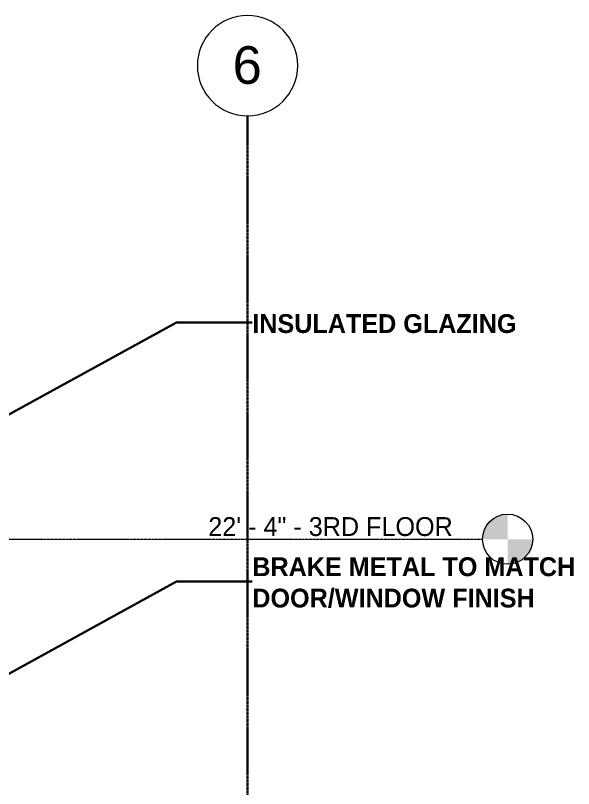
# Model space of a CAD drawing. Header units: inches. Extents: x 1718 to 6958, y -253 to 585.
# Drawn here: x 6691 to 6957.9, y 148.8 to 518.5 of the extents above; entities that cross this region are included whole.
import ezdxf

# ---------------------------------------------------------------- set-up
doc = ezdxf.new("R2010")
doc.units = ezdxf.units.IN
doc.header["$MEASUREMENT"] = 0
doc.linetypes.add('Grid Line 1_2_', pattern=[0.875, 0.5, -0.125, 0.125, -0.125])
doc.linetypes.add('Grid Line 1_2__2_', pattern=[0.875, 0.5, -0.125, 0.125, -0.125])
for name, color, linetype, lineweight in [('0-3', 165, 'Continuous', 5), ('0-4', 10, 'Continuous', 5), ('A-FLOR-LEVL', 51, 'Continuous', 9), ('A-FLOR-LEVL-5', 51, 'Grid Line 1_2_', 9), ('G-ANNO-TEXT', 231, 'Continuous', 30), ('G-ANNO-TEXT-1', 231, 'Continuous', 9), ('S-GRID-1', 1, 'Grid Line 1_2__2_', 30), ('S-GRID-IDEN', 1, 'Continuous', 9), ('S-GRID-IDEN-1', 147, 'Continuous', 9)]:
    doc.layers.add(name, color=color, linetype=linetype, lineweight=lineweight)
doc.styles.add('Arial_1', font='arial.ttf', dxfattribs={"height": 18})
doc.styles.add('Century Gothic', font='ufonts.com_century-gothic.ttf', dxfattribs={"height": 9})
doc.styles.add('Century Gothic_B', font='GOTHICB.TTF', dxfattribs={"height": 9})

# ---------------------------------------------------------------- blocks, each defined once
blk = doc.blocks.new('Grid - Grid Head - Circle-1738874-BUILDING ELEVATION - COURTYARD - LOOKING EAST')
at = {"layer": 'S-GRID-IDEN-1'}
for start, end in [(0, 180), (180, 360)]:
    blk.add_arc((-3481.32, 494.5), 24, start, end, dxfattribs=at)
blk = doc.blocks.new('CTR - 1st Phase - Structure_rvt-2-BUILDING ELEVATION - COURTYARD - LOOKING EAST')
at = {"layer": 'S-GRID-1'}
blk.add_line((-1943.32, -159.84), (-1943.32, 470.5), dxfattribs=at)
at = {"layer": '0-3'}
blk.add_blockref('Grid - Grid Head - Circle-1738874-BUILDING ELEVATION - COURTYARD - LOOKING EAST', (1538, 0), dxfattribs=at)
at = {"layer": 'S-GRID-IDEN', "insert": (-1950.45, 503.79), "char_height": 18, "width": 16.968, "attachment_point": 1, "style": 'Arial_1'}
blk.add_mtext('6', dxfattribs=at)
blk = doc.blocks.new('Level - Level Head - Circle-50818-BUILDING ELEVATION - COURTYARD - LOOKING EAST')
at = {"layer": 'A-FLOR-LEVL'}
h = blk.add_hatch(color=256, dxfattribs=at)
edge = h.paths.add_edge_path(flags=0)
edge.add_line((-1818.95, 0), (-1830.95, 0))
edge.add_arc((-1818.95, 0), 12, 90, 180, ccw=False)
edge.add_line((-1818.95, 12), (-1818.95, 0))
h = blk.add_hatch(color=256, dxfattribs=at)
edge = h.paths.add_edge_path(flags=0)
edge.add_line((-1818.95, -12), (-1818.95, 0))
edge.add_line((-1818.95, 0), (-1806.95, 0))
edge.add_arc((-1818.95, 0), 12, 270, 360, ccw=False)
blk.add_circle((-1818.95, 0), 12, dxfattribs=at)

msp = doc.modelspace()

# ---------------------------------------------------------------- linework, layer by layer
at = {"layer": 'A-FLOR-LEVL-5'}
msp.add_line((4577.36, 268), (6914.38, 268), dxfattribs=at)
at = {"layer": 'G-ANNO-TEXT'}
for p, q in [((6619.99, 290.48), (6768.05, 371.64)), ((6768.05, 371.64), (6804.28, 371.64)), ((6644.7, 179.86), (6768.07, 247.85)), ((6768.07, 247.85), (6804.29, 247.85))]:
    msp.add_line(p, q, dxfattribs=at)

# ---------------------------------------------------------------- block references
at = {"layer": '0-4'}
msp.add_blockref('CTR - 1st Phase - Structure_rvt-2-BUILDING ELEVATION - COURTYARD - LOOKING EAST', (8745.33, 0), dxfattribs=at)
at = {"layer": 'A-FLOR-LEVL'}
msp.add_blockref('Level - Level Head - Circle-50818-BUILDING ELEVATION - COURTYARD - LOOKING EAST', (8745.33, 268), dxfattribs=at)

# ---------------------------------------------------------------- texts
at = {"layer": 'A-FLOR-LEVL', "insert": (6783.25, 278.55), "char_height": 9, "width": 145.137, "attachment_point": 1, "style": 'Century Gothic'}
msp.add_mtext('22\' - 4" - 3RD FLOOR', dxfattribs=at)
at = {"layer": 'G-ANNO-TEXT-1', "char_height": 9, "attachment_point": 1, "style": 'Century Gothic_B'}
for s, insert, width in [('INSULATED GLAZING', (6804.28, 375.64), 149.682), ('BRAKE METAL TO MATCH', (6804.29, 259.35), 180.891), ('DOOR/WINDOW FINISH', (6804.29, 244.35), 170.892)]:
    msp.add_mtext(s, dxfattribs=dict(at, insert=insert, width=width))

doc.saveas('drawing.dxf')
